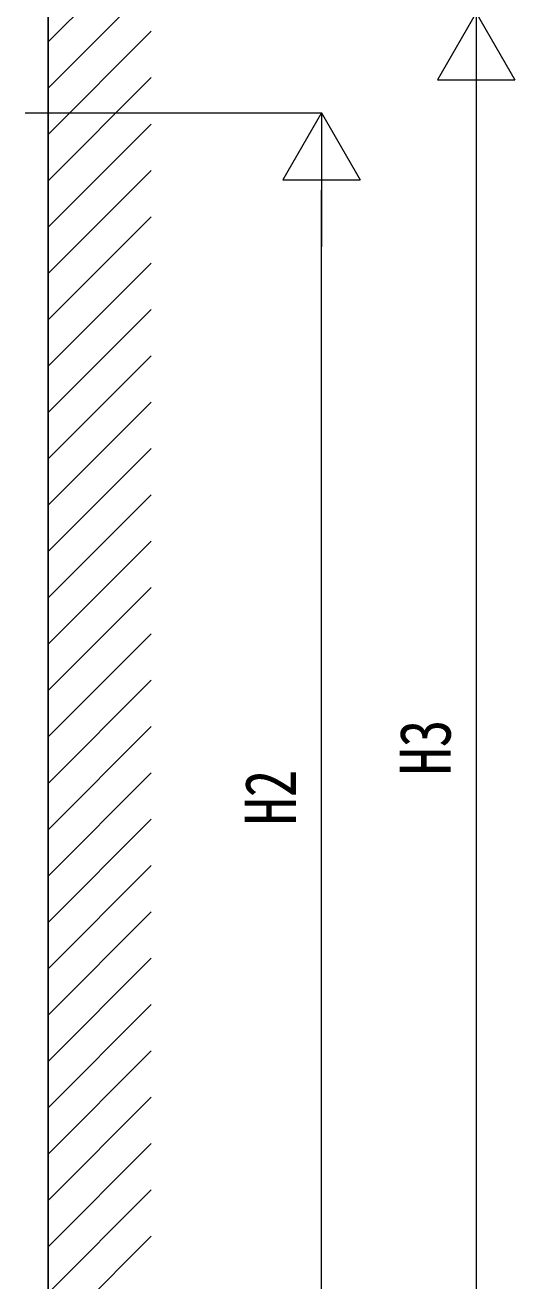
# Model space of a CAD drawing. Units: millimetres, scale not verified. Extents: x -12615 to 12615, y -8910 to 8910.
# Drawn here: x -206 to 743, y -4236 to -1803 of the extents above; entities that cross this region are included whole.
import ezdxf
from ezdxf.enums import TextEntityAlignment as Align

# ---------------------------------------------------------------- set-up
doc = ezdxf.new("R2010")
doc.units = ezdxf.units.MM
doc.header["$LTSCALE"] = 50
doc.layers.add('0-5_YKK_A1', color=4, linetype='Continuous')
doc.layers.add('0-6_YKK_D', color=6, linetype='Continuous', lineweight=18)
doc.styles.add('ＭＳ ゴシック', font='')
doc.styles.get('ＭＳ ゴシック').set_extended_font_data('MS Gothic')

msp = doc.modelspace()

# ---------------------------------------------------------------- linework, layer by layer
at = {"layer": '0-5_YKK_A1'}
for p, q in [((-161.41, -1444.77), (-161.41, -4575)), ((-161.41, -1835.04), (38.59, -1635.04)), ((-161.41, -1924.84), (38.59, -1724.84)), ((-161.41, -2014.64), (38.59, -1814.64)), ((-161.41, -2104.44), (38.59, -1904.44)), ((-161.41, -2194.25), (38.59, -1994.25)), ((-161.41, -2284.05), (38.59, -2084.05)), ((-161.41, -2373.85), (38.59, -2173.85)), ((-161.41, -2463.65), (38.59, -2263.65)), ((-161.41, -2553.46), (38.59, -2353.46)), ((-161.41, -2643.26), (38.59, -2443.26)), ((-161.41, -2733.06), (38.59, -2533.06)), ((-161.41, -2822.87), (38.59, -2622.87)), ((-161.41, -2912.67), (38.59, -2712.67)), ((-161.41, -3002.47), (38.59, -2802.47)), ((-161.41, -3092.27), (38.59, -2892.27)), ((-161.41, -3182.08), (38.59, -2982.08)), ((-161.41, -3271.88), (38.59, -3071.88)), ((-161.41, -3361.68), (38.59, -3161.68)), ((-161.41, -3451.48), (38.59, -3251.48)), ((-161.41, -3541.29), (38.59, -3341.29)), ((-161.41, -3631.09), (38.59, -3431.09)), ((-161.41, -3720.89), (38.59, -3520.89)), ((-161.41, -3810.69), (38.59, -3610.69)), ((-161.41, -3900.5), (38.59, -3700.5)), ((-161.41, -3990.3), (38.59, -3790.3)), ((-161.41, -4080.1), (38.59, -3880.1)), ((-161.41, -4169.9), (38.59, -3969.9)), ((-161.41, -4259.71), (38.59, -4059.71)), ((-161.41, -4349.51), (38.59, -4149.51))]:
    msp.add_line(p, q, dxfattribs=at)
at = {"layer": '0-6_YKK_D', "color": 1}
for p, q in [((668.48, -1778.59), (593.48, -1908.5)), ((668.48, -1778.59), (743.48, -1908.5)), ((668.48, -1778.59), (668.48, -2038.4)), ((593.48, -1908.5), (743.48, -1908.5)), ((668.48, -1928.59), (668.48, -4425)), ((-206.15, -1972.47), (369.48, -1972.47)), ((368.48, -1972.47), (293.48, -2102.37)), ((368.48, -1972.47), (443.48, -2102.37)), ((368.48, -1972.47), (368.48, -2232.27)), ((293.48, -2102.37), (443.48, -2102.37)), ((368.48, -4425), (368.48, -2122.47))]:
    msp.add_line(p, q, dxfattribs=at)

# ---------------------------------------------------------------- texts
at = {"layer": '0-6_YKK_D', "color": 1, "style": 'ＭＳ ゴシック', "width": 0.8}
for s, p in [('H3', (648.48, -3256)), ('H2', (348.48, -3352.93))]:
    msp.add_text(s, height=98.97, rotation=90, dxfattribs=at).set_placement(p, align=Align.BOTTOM_LEFT)

doc.saveas('drawing.dxf')
